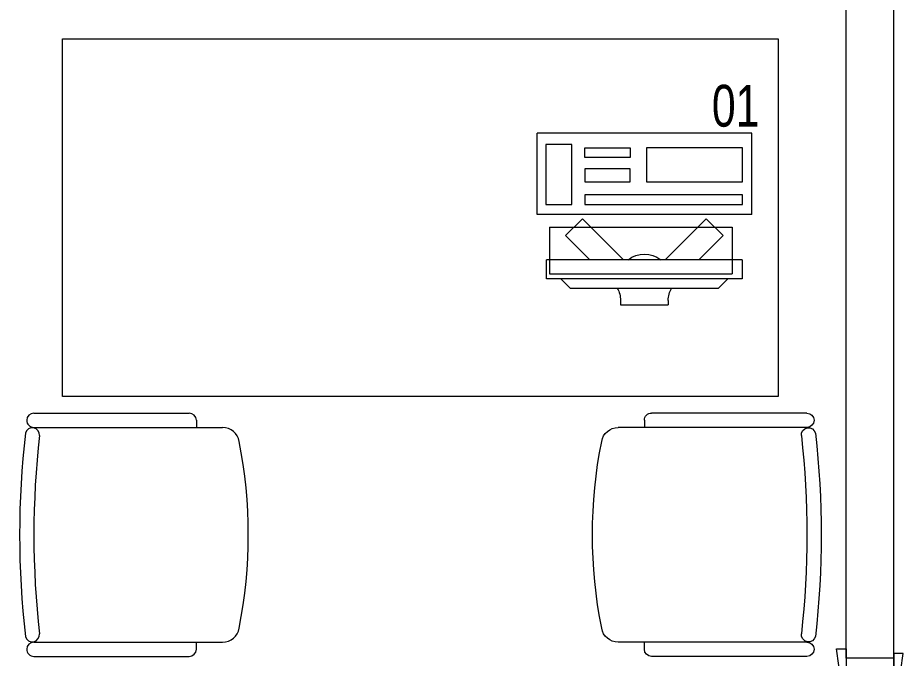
# Model space of a CAD drawing. Header units: millimetres. Extents: x -160614 to 59925, y -157025 to 0.
# Drawn here: x -130396 to -128540, y -109083 to -107740 of the extents above; entities that cross this region are included whole.
import ezdxf

# ---------------------------------------------------------------- set-up
doc = ezdxf.new("R2010")
doc.units = ezdxf.units.MM
doc.header["$LTSCALE"] = 8
for name, color, linetype, lineweight in [('72_EGR_EQP_TAG', 9, 'Continuous', 5), ('LOADING', 9, 'Continuous', 5), ('Walls', 9, 'Continuous', 5), ('Wooden Joinery', 9, 'Continuous', 5)]:
    doc.layers.add(name, color=color, linetype=linetype, lineweight=lineweight)
doc.styles.add('X3G_ENTITY_257CFD', font='swisscl.ttf', dxfattribs={"height": 200})

# ---------------------------------------------------------------- blocks, each defined once
blk = doc.blocks.new('A$C72370EFE')
at = {"layer": 'Wooden Joinery'}
for p, q in [((-0.01, -0.03), (-0.01, -0.07)), ((0, -0.03), (-0.01, -0.03)), ((0.04, -0.03), (0.05, -0.03)), ((0.05, -0.03), (0.05, -0.07)), ((-0.01, -0.04), (-0.02, -0.04)), ((0.05, -0.04), (0.06, -0.04)), ((-0.05, -0.07), (-0.05, -0.16)), ((-0.03, -0.07), (-0.03, -0.16)), ((-0.01, -0.06), (-0.02, -0.06)), ((0, -0.07), (-0.01, -0.07)), ((0.04, -0.07), (0.05, -0.07)), ((0.05, -0.06), (0.06, -0.06)), ((0.07, -0.07), (0.07, -0.16)), ((0.09, -0.07), (0.09, -0.16)), ((-0.01, -0.17), (-0.02, -0.17)), ((-0.01, -0.17), (-0.01, -0.19)), ((0.05, -0.17), (0.06, -0.17)), ((0.05, -0.17), (0.05, -0.19)), ((-0.01, -0.19), (-0.02, -0.19)), ((0.05, -0.19), (0.06, -0.19))]:
    blk.add_line(p, q, dxfattribs=at)
for centre, radius, start, end in [((-0.02, -0.07), 0.03, 90, 180), ((0.06, -0.07), 0.03, 0, 90), ((-0.02, -0.07), 0.01, 90, 180), ((0.06, -0.07), 0.01, 0, 90), ((-0.02, -0.16), 0.03, 180, 270), ((-0.02, -0.16), 0.01, 180, 270), ((0.06, -0.16), 0.01, 270, 0), ((0.06, -0.16), 0.03, 270, 0)]:
    blk.add_arc(centre, radius, start, end, dxfattribs=at)
blk = doc.blocks.new('A$C5DAD61B4')
at = {"layer": 'Wooden Joinery'}
for points in [[(80, 959.1), (80, 969.1), (10, 979.1), (10, 959.1)], [(940, 959.1), (940, 969.1), (1010, 979.1), (1010, 959.1)], [(70, 859.1), (70, 849.1), (0, 839.1), (0, 859.1)], [(120, 859.1), (120, 0), (80, 0), (80, 859.1)], [(950, 859.1), (950, 849.1), (1020, 839.1), (1020, 859.1)]]:
    blk.add_lwpolyline(points, close=True, dxfattribs=at)
for points in [[(45, 859.1), (45, 959.1), (20, 959.1), (20, 859.1), (45, 859.1)], [(45, 859.1), (80, 859.1), (80, 899.1), (90, 899.1), (90, 959.1), (45, 959.1), (45, 859.1)], [(975, 859.1), (940, 859.1), (940, 899.1), (930, 899.1), (930, 959.1), (975, 959.1), (975, 859.1)], [(975, 859.1), (975, 959.1), (1000, 959.1), (1000, 859.1), (975, 859.1)]]:
    blk.add_lwpolyline(points, dxfattribs=at)
blk.add_arc((80, 859.1), 860, 272.666, 0, dxfattribs=at)
at = {"layer": 'Wooden Joinery', "xscale": 999.9999999998854, "yscale": 999.9999999998854, "zscale": 999.9999999998854, "rotation": 180}
blk.add_blockref('A$C72370EFE', (120, 0), dxfattribs=at)
blk = doc.blocks.new('GF21016-P')
at = {"layer": 'LOADING', "extrusion": (-1.24384e-09, -1.20261e-09, -1)}
for p, q in [((0.0128, 0.0179), (0.0128, 0.4136)), ((0.4628, 0.0179), (0.4628, 0.4136)), ((-0.0022, 0.3585), (0.0128, 0.3585)), ((0.4778, 0.3585), (0.4628, 0.3585)), ((-0.0172, 0.0179), (-0.0172, 0.3435)), ((0.4928, 0.0179), (0.4928, 0.3435)), ((0.4778, 0.0029), (0.4778, 0.0029))]:
    blk.add_line(p, q, dxfattribs=at)
for centre, radius, start, end in [((-0.2378, -0.5362), 1.0036, 78.7568, 101.2432), ((-0.0478, 0.4136), 0.035, 0, 80.6557), ((-0.4278, 0.4136), 0.035, 99.3443, 180), ((0.0022, 0.3435), 0.015, 0, 90), ((-0.4778, 0.3435), 0.015, 90, 180), ((-0.0284, 0.0145), 0.015, 284.3864, 95.5209), ((-0.2378, 1.8928), 1.8749, 263.6341, 276.3659), ((-0.4471, 0.0145), 0.015, 84.4791, 255.6136), ((0.0022, 0.0179), 0.015, 270, 0), ((0.0022, 0.0179), 0.015, 180, 270), ((-0.2378, 1.8734), 1.8855, 263.5119, 276.4881), ((-0.4778, 0.0179), 0.015, 270, 0), ((-0.4778, 0.0179), 0.015, 180, 270)]:
    blk.add_arc(centre, radius, start, end, dxfattribs=at)
blk = doc.blocks.new('ITCWLS1-P')
at = {"layer": 'LOADING'}
for p, q in [((-0.17, 0.45), (-0.17, 0)), ((-0.17, 0.45), (0, 0.45)), ((0, 0.45), (0, 0)), ((-0.2651, 0.43, 0), (-0.3051, 0.43, 0)), ((-0.3051, 0.43, 0), (-0.3051, 0.02, 0)), ((-0.2651, 0.43, 0), (-0.2651, 0.02, 0)), ((-0.1496, 0.4305), (-0.1291, 0.4305)), ((-0.1291, 0.4305), (-0.1291, 0.4089)), ((-0.197, 0.4094), (-0.295, 0.4094)), ((-0.295, 0.0264), (-0.295, 0.4094)), ((-0.197, 0.0264), (-0.197, 0.4094)), ((-0.3251, 0.38, 0), (-0.3051, 0.4, 0)), ((-0.3251, 0.38, 0), (-0.3251, 0.07, 0)), ((-0.3503, 0.275), (-0.3596, 0.275)), ((-0.3596, 0.175), (-0.3596, 0.275)), ((-0.3503, 0.175), (-0.3596, 0.175)), ((-0.3251, 0.07, 0), (-0.3051, 0.05, 0)), ((-0.3051, 0.02, 0), (-0.2651, 0.02, 0)), ((-0.197, 0.0264), (-0.295, 0.0264)), ((-0.17, 0), (0, 0))]:
    blk.add_line(p, q, dxfattribs=at)
at = {"layer": 'LOADING', "extrusion": (2.48281e-10, 3.18408e-10, -1)}
for p, q in [((-0.2651, 0.3395), (-0.2144, 0.3902)), ((-0.1791, 0.3548), (-0.2144, 0.3902)), ((-0.2651, 0.2688), (-0.1791, 0.3548))]:
    blk.add_line(p, q, dxfattribs=at)
at = {"layer": 'LOADING', "extrusion": (2.48281e-10, -3.18408e-10, -1)}
for p, q in [((-0.2651, 0.1812), (-0.1791, 0.0952)), ((-0.2651, 0.1105), (-0.2144, 0.0598)), ((-0.1791, 0.0952), (-0.2144, 0.0598))]:
    blk.add_line(p, q, dxfattribs=at)
at = {"layer": 'LOADING'}
for points in [[(-0.1291, 0.4089), (-0.1291, 0.1), (-0.1496, 0.1), (-0.1496, 0.4305)], [(-0.1496, 0.1), (-0.1496, 0.1), (-0.1496, 0.1), (-0.1496, 0.1), (-0.1496, 0.1), (-0.1496, 0.1), (-0.1496, 0.1), (-0.1496, 0.1), (-0.1496, 0.1)], [(-0.1496, 0.1), (-0.1496, 0.1), (-0.1496, 0.1), (-0.1496, 0.1), (-0.1496, 0.1), (-0.1496, 0.1), (-0.1496, 0.1), (-0.1496, 0.1), (-0.1496, 0.1), (-0.1496, 0.1), (-0.1496, 0.1), (-0.1496, 0.1), (-0.1496, 0.1), (-0.1496, 0.1), (-0.1496, 0.1), (-0.1496, 0.1), (-0.1496, 0.1), (-0.1496, 0.1)], [(-0.1496, 0.1), (-0.1496, 0.1), (-0.1496, 0.1), (-0.1496, 0.1), (-0.1496, 0.1), (-0.1496, 0.1), (-0.1496, 0.1), (-0.1496, 0.1), (-0.1496, 0.1), (-0.1496, 0.1)], [(-0.1496, 0.1), (-0.1496, 0.1), (-0.1496, 0.1), (-0.1496, 0.1), (-0.1496, 0.1), (-0.1496, 0.1), (-0.1496, 0.1)], [(-0.1496, 0.1), (-0.1496, 0.1), (-0.1496, 0.1), (-0.1496, 0.1), (-0.1496, 0.1), (-0.1496, 0.1), (-0.1496, 0.1), (-0.1496, 0.1), (-0.1496, 0.1), (-0.1496, 0.1)], [(-0.1496, 0.1), (-0.1496, 0.1), (-0.1496, 0.1), (-0.1496, 0.1), (-0.1496, 0.1), (-0.1496, 0.1), (-0.1496, 0.1), (-0.1496, 0.1), (-0.1496, 0.1), (-0.1496, 0.1), (-0.1496, 0.1), (-0.1496, 0.1), (-0.1496, 0.1), (-0.1496, 0.1), (-0.1496, 0.1)], [(-0.1496, 0.1), (-0.1496, 0.1), (-0.1496, 0.1), (-0.1496, 0.1), (-0.1496, 0.1), (-0.1496, 0.1), (-0.1496, 0.1), (-0.1496, 0.1), (-0.1496, 0.1), (-0.1496, 0.1)], [(-0.1496, 0.1), (-0.1496, 0.1), (-0.1496, 0.1), (-0.1496, 0.1), (-0.1496, 0.1), (-0.1496, 0.1), (-0.1496, 0.1), (-0.1496, 0.1), (-0.1496, 0.1), (-0.1496, 0.1)], [(-0.1496, 0.1), (-0.1496, 0.1), (-0.1496, 0.1), (-0.1496, 0.1), (-0.1496, 0.1), (-0.1496, 0.1), (-0.1496, 0.1), (-0.1496, 0.1), (-0.1496, 0.1), (-0.1496, 0.1), (-0.1496, 0.1), (-0.1496, 0.1), (-0.1496, 0.1), (-0.1496, 0.1), (-0.1496, 0.1), (-0.1496, 0.1), (-0.1496, 0.1), (-0.1496, 0.1), (-0.1496, 0.1), (-0.1496, 0.1), (-0.1496, 0.1), (-0.1496, 0.1), (-0.1496, 0.1), (-0.1496, 0.1), (-0.1496, 0.1), (-0.1496, 0.1), (-0.1496, 0.1), (-0.1496, 0.1), (-0.1496, 0.1), (-0.1496, 0.1), (-0.1496, 0.1), (-0.1496, 0.1), (-0.1496, 0.1), (-0.1496, 0.1), (-0.1496, 0.1), (-0.1496, 0.1), (-0.1496, 0.1), (-0.1496, 0.1), (-0.1496, 0.1), (-0.1496, 0.1), (-0.1496, 0.1), (-0.1496, 0.1), (-0.1496, 0.1), (-0.1496, 0.1), (-0.1496, 0.1), (-0.1496, 0.1), (-0.1496, 0.1), (-0.1496, 0.1), (-0.1496, 0.1), (-0.1496, 0.1), (-0.1496, 0.1), (-0.1496, 0.1), (-0.1496, 0.1), (-0.1496, 0.1)], [(-0.1496, 0.1), (-0.1496, 0.1), (-0.1496, 0.1), (-0.1496, 0.1), (-0.1496, 0.1), (-0.1496, 0.1), (-0.1496, 0.1), (-0.1496, 0.1), (-0.1496, 0.1), (-0.1496, 0.1), (-0.1496, 0.1), (-0.1496, 0.1), (-0.1496, 0.1), (-0.1496, 0.1), (-0.1496, 0.1), (-0.1496, 0.1), (-0.1496, 0.1), (-0.1496, 0.1), (-0.1496, 0.1), (-0.1496, 0.1), (-0.1496, 0.1), (-0.1496, 0.1), (-0.1496, 0.1), (-0.1496, 0.1), (-0.1496, 0.1), (-0.1496, 0.1), (-0.1496, 0.1), (-0.1496, 0.1), (-0.1496, 0.1), (-0.1496, 0.1), (-0.1496, 0.1), (-0.1496, 0.1), (-0.1496, 0.1), (-0.1496, 0.1), (-0.1496, 0.1), (-0.1496, 0.1), (-0.1496, 0.1), (-0.1496, 0.1), (-0.1496, 0.1), (-0.1496, 0.1), (-0.1496, 0.1), (-0.1496, 0.1), (-0.1496, 0.1), (-0.1496, 0.1), (-0.1496, 0.1), (-0.1496, 0.1), (-0.1496, 0.1), (-0.1496, 0.1), (-0.1496, 0.1), (-0.1496, 0.1), (-0.1496, 0.1), (-0.1496, 0.1), (-0.1496, 0.1), (-0.1496, 0.1), (-0.1496, 0.1), (-0.1496, 0.1), (-0.1496, 0.1), (-0.1496, 0.1), (-0.1496, 0.1), (-0.1496, 0.1), (-0.1496, 0.1), (-0.1496, 0.1), (-0.1496, 0.1), (-0.1496, 0.1), (-0.1496, 0.1), (-0.1496, 0.1), (-0.1496, 0.1), (-0.1496, 0.1), (-0.1496, 0.1), (-0.1496, 0.1), (-0.1496, 0.1), (-0.1496, 0.1), (-0.1496, 0.1), (-0.1496, 0.1), (-0.1496, 0.1), (-0.1496, 0.1), (-0.1496, 0.1), (-0.1496, 0.1), (-0.1496, 0.1), (-0.1496, 0.1), (-0.1496, 0.1), (-0.1496, 0.1), (-0.1496, 0.1), (-0.1496, 0.1), (-0.1496, 0.1), (-0.1496, 0.1), (-0.1496, 0.1), (-0.1496, 0.1), (-0.1496, 0.1)], [(-0.1496, 0.1), (-0.1496, 0.1), (-0.1496, 0.1), (-0.1496, 0.1), (-0.1496, 0.1), (-0.1496, 0.1), (-0.1496, 0.1), (-0.1496, 0.1), (-0.1496, 0.1), (-0.1496, 0.1), (-0.1496, 0.1), (-0.1496, 0.1)], [(-0.1496, 0.1), (-0.1496, 0.1), (-0.1496, 0.1), (-0.1496, 0.1), (-0.1496, 0.1), (-0.1496, 0.1), (-0.1496, 0.1)], [(-0.1496, 0.1), (-0.1496, 0.1), (-0.1496, 0.1), (-0.1496, 0.1), (-0.1496, 0.1), (-0.1496, 0.1), (-0.1496, 0.1), (-0.1496, 0.1), (-0.1496, 0.1), (-0.1496, 0.1), (-0.1496, 0.1), (-0.1496, 0.1), (-0.1496, 0.1), (-0.1496, 0.1), (-0.1496, 0.1), (-0.1496, 0.1), (-0.1496, 0.1)], [(-0.1496, 0.1), (-0.1496, 0.1), (-0.1496, 0.1), (-0.1496, 0.1), (-0.1496, 0.1), (-0.1496, 0.1), (-0.1496, 0.1), (-0.1496, 0.1), (-0.1496, 0.1), (-0.1496, 0.1), (-0.1496, 0.1), (-0.1496, 0.1), (-0.1496, 0.1), (-0.1496, 0.1), (-0.1496, 0.1), (-0.1496, 0.1), (-0.1496, 0.1), (-0.1496, 0.1), (-0.1496, 0.1), (-0.1496, 0.1), (-0.1496, 0.1), (-0.1496, 0.1), (-0.1496, 0.1), (-0.1496, 0.1), (-0.1496, 0.1), (-0.1496, 0.1), (-0.1496, 0.1), (-0.1496, 0.1), (-0.1496, 0.1), (-0.1496, 0.1), (-0.1496, 0.1), (-0.1496, 0.1), (-0.1496, 0.1), (-0.1496, 0.1), (-0.1496, 0.1), (-0.1496, 0.1), (-0.1496, 0.1), (-0.1496, 0.1), (-0.1496, 0.1), (-0.1496, 0.1), (-0.1496, 0.1), (-0.1496, 0.1), (-0.1496, 0.1), (-0.1496, 0.1), (-0.1496, 0.1), (-0.1496, 0.1), (-0.1496, 0.1), (-0.1496, 0.1), (-0.1496, 0.1), (-0.1496, 0.1), (-0.1496, 0.1), (-0.1496, 0.1), (-0.1496, 0.1), (-0.1496, 0.1), (-0.1496, 0.1), (-0.1496, 0.1), (-0.1496, 0.1), (-0.1496, 0.1), (-0.1496, 0.1), (-0.1496, 0.1), (-0.1496, 0.1), (-0.1496, 0.1), (-0.1496, 0.1), (-0.1496, 0.1), (-0.1496, 0.1), (-0.1496, 0.1), (-0.1496, 0.1), (-0.1496, 0.1), (-0.1496, 0.1), (-0.1496, 0.1), (-0.1496, 0.1), (-0.1496, 0.1), (-0.1496, 0.1), (-0.1496, 0.1), (-0.1496, 0.1), (-0.1496, 0.1), (-0.1496, 0.1), (-0.1496, 0.1), (-0.1496, 0.1), (-0.1496, 0.1), (-0.1496, 0.1), (-0.1496, 0.1), (-0.1496, 0.1), (-0.1496, 0.1), (-0.1496, 0.1), (-0.1496, 0.1), (-0.1496, 0.1), (-0.1496, 0.1), (-0.1496, 0.1), (-0.1496, 0.1), (-0.1496, 0.1), (-0.1496, 0.1), (-0.1496, 0.1), (-0.1496, 0.1), (-0.1496, 0.1), (-0.1496, 0.1), (-0.1496, 0.1), (-0.1496, 0.1), (-0.1496, 0.1), (-0.1496, 0.1), (-0.1496, 0.1), (-0.1496, 0.1), (-0.1496, 0.1), (-0.1496, 0.1), (-0.1496, 0.1), (-0.1496, 0.1), (-0.1496, 0.1), (-0.1496, 0.1), (-0.1496, 0.1), (-0.1496, 0.1), (-0.1496, 0.1)], [(-0.1496, 0.1), (-0.1496, 0.1), (-0.1496, 0.1), (-0.1496, 0.1), (-0.1496, 0.1), (-0.1496, 0.1), (-0.1496, 0.1), (-0.1496, 0.1)]]:
    blk.add_lwpolyline(points, dxfattribs=at)
for points in [[(-0.1019, 0.4305), (-0.0304, 0.4305), (-0.0304, 0.2294), (-0.1019, 0.2294)], [(-0.1019, 0.1954), (-0.0747, 0.1954), (-0.0747, 0.1), (-0.1019, 0.1)], [(-0.0304, 0.1954), (-0.0508, 0.1954), (-0.0508, 0.1), (-0.0304, 0.1)], [(-0.1496, 0.1), (-0.1496, 0.1), (-0.1496, 0.1), (-0.1496, 0.1), (-0.1496, 0.1), (-0.1496, 0.1), (-0.1496, 0.1), (-0.1496, 0.1), (-0.1496, 0.1), (-0.1496, 0.1), (-0.1496, 0.1), (-0.1496, 0.1), (-0.1496, 0.1), (-0.1496, 0.1), (-0.1496, 0.1), (-0.1496, 0.1), (-0.1496, 0.1), (-0.1496, 0.1), (-0.1496, 0.1), (-0.1496, 0.1), (-0.1496, 0.1), (-0.1496, 0.1), (-0.1496, 0.1), (-0.1496, 0.1), (-0.1496, 0.1), (-0.1496, 0.1), (-0.1496, 0.1), (-0.1496, 0.1), (-0.1496, 0.1), (-0.1496, 0.1), (-0.1496, 0.1), (-0.1496, 0.1), (-0.1496, 0.1), (-0.1496, 0.1), (-0.1496, 0.1), (-0.1496, 0.1), (-0.1496, 0.1), (-0.1496, 0.1), (-0.1496, 0.1), (-0.1496, 0.1), (-0.1496, 0.1), (-0.1496, 0.1), (-0.1496, 0.1), (-0.1496, 0.1), (-0.1496, 0.1), (-0.1496, 0.1), (-0.1496, 0.1), (-0.1496, 0.1), (-0.1496, 0.1), (-0.1496, 0.1), (-0.1496, 0.1), (-0.1496, 0.1), (-0.1496, 0.1), (-0.1496, 0.1), (-0.1496, 0.1), (-0.1496, 0.1), (-0.1496, 0.1), (-0.1496, 0.1), (-0.1496, 0.1), (-0.1496, 0.1), (-0.1496, 0.1), (-0.1496, 0.1), (-0.1496, 0.1), (-0.1496, 0.1), (-0.1496, 0.1), (-0.1496, 0.1), (-0.1496, 0.1), (-0.1496, 0.1), (-0.1496, 0.1), (-0.1496, 0.1), (-0.1496, 0.1), (-0.1496, 0.1), (-0.1496, 0.1), (-0.1496, 0.1), (-0.1496, 0.1), (-0.1496, 0.1), (-0.1496, 0.1), (-0.1496, 0.1), (-0.1496, 0.1), (-0.1496, 0.1), (-0.1496, 0.1), (-0.1496, 0.1), (-0.1496, 0.1), (-0.1496, 0.1), (-0.1496, 0.1), (-0.1496, 0.1), (-0.1496, 0.1), (-0.1496, 0.1), (-0.1496, 0.1), (-0.1496, 0.1), (-0.1496, 0.1), (-0.1496, 0.1), (-0.1496, 0.1), (-0.1496, 0.1), (-0.1496, 0.1), (-0.1496, 0.1), (-0.1496, 0.1), (-0.1496, 0.1), (-0.1496, 0.1), (-0.1496, 0.1), (-0.1496, 0.1), (-0.1496, 0.1), (-0.1496, 0.1), (-0.1496, 0.1), (-0.1496, 0.1), (-0.1496, 0.1), (-0.1496, 0.1), (-0.1496, 0.1), (-0.1496, 0.1), (-0.1496, 0.1), (-0.1496, 0.1), (-0.1496, 0.1), (-0.1496, 0.1), (-0.1496, 0.1), (-0.1496, 0.1), (-0.1496, 0.1), (-0.1496, 0.1), (-0.1496, 0.1), (-0.1496, 0.1), (-0.1496, 0.1), (-0.1496, 0.1), (-0.1496, 0.1), (-0.1496, 0.1), (-0.1496, 0.1), (-0.1496, 0.1), (-0.1496, 0.1), (-0.1496, 0.1), (-0.1496, 0.1), (-0.1496, 0.1), (-0.1496, 0.1), (-0.1496, 0.1), (-0.1496, 0.1), (-0.1496, 0.1), (-0.1496, 0.1), (-0.1496, 0.1), (-0.1496, 0.1), (-0.1496, 0.1), (-0.1496, 0.1), (-0.1496, 0.1), (-0.1496, 0.1), (-0.1496, 0.1), (-0.1496, 0.1), (-0.1496, 0.1), (-0.1496, 0.1), (-0.1496, 0.1), (-0.1496, 0.1), (-0.1496, 0.1), (-0.1496, 0.1), (-0.1496, 0.1), (-0.1496, 0.1), (-0.1496, 0.1), (-0.1496, 0.1), (-0.1496, 0.1), (-0.1496, 0.1), (-0.1496, 0.1), (-0.1496, 0.1), (-0.1496, 0.1), (-0.1496, 0.1), (-0.1496, 0.1), (-0.1496, 0.1), (-0.1496, 0.1), (-0.1496, 0.1), (-0.1496, 0.1), (-0.1496, 0.1), (-0.1496, 0.1), (-0.1496, 0.1), (-0.1496, 0.1), (-0.1496, 0.1), (-0.1496, 0.1), (-0.1496, 0.1), (-0.1496, 0.1), (-0.1496, 0.1), (-0.1496, 0.1), (-0.1496, 0.1), (-0.1496, 0.1), (-0.1496, 0.1), (-0.1496, 0.1), (-0.1496, 0.1), (-0.1496, 0.1), (-0.1496, 0.1), (-0.1496, 0.1), (-0.1496, 0.1), (-0.1496, 0.1), (-0.1496, 0.1), (-0.1496, 0.1), (-0.1496, 0.1), (-0.1496, 0.1), (-0.1496, 0.1), (-0.1496, 0.1), (-0.1496, 0.1), (-0.1496, 0.1), (-0.1496, 0.1), (-0.1496, 0.1), (-0.1496, 0.1), (-0.1496, 0.1), (-0.1496, 0.1), (-0.1496, 0.1), (-0.1496, 0.1), (-0.1496, 0.1), (-0.1496, 0.1), (-0.1496, 0.1), (-0.1496, 0.1), (-0.1496, 0.1), (-0.1496, 0.1), (-0.1496, 0.1), (-0.1496, 0.1), (-0.1496, 0.1), (-0.1496, 0.1), (-0.1496, 0.1), (-0.1496, 0.1), (-0.1496, 0.1), (-0.1496, 0.1), (-0.1496, 0.1), (-0.1496, 0.1), (-0.1496, 0.1), (-0.1496, 0.1), (-0.1496, 0.1), (-0.1496, 0.1), (-0.1496, 0.1), (-0.1496, 0.1), (-0.1496, 0.1), (-0.1496, 0.1), (-0.1496, 0.1), (-0.1496, 0.1), (-0.1496, 0.1), (-0.1496, 0.1), (-0.1496, 0.1), (-0.1496, 0.1), (-0.1496, 0.1), (-0.1496, 0.1), (-0.1496, 0.1), (-0.1496, 0.1), (-0.1496, 0.1), (-0.1496, 0.1), (-0.1496, 0.1), (-0.1496, 0.1), (-0.1496, 0.1), (-0.1496, 0.1), (-0.1496, 0.1), (-0.1496, 0.1), (-0.1496, 0.1), (-0.1496, 0.1), (-0.1496, 0.1), (-0.1496, 0.1), (-0.1496, 0.1), (-0.1496, 0.1), (-0.1496, 0.1), (-0.1496, 0.1), (-0.1496, 0.1), (-0.1496, 0.1), (-0.1496, 0.1), (-0.1496, 0.1), (-0.1496, 0.1), (-0.1496, 0.1), (-0.1496, 0.1), (-0.1496, 0.1), (-0.1496, 0.1), (-0.1496, 0.1), (-0.1496, 0.1), (-0.1496, 0.1), (-0.1496, 0.1), (-0.1496, 0.1), (-0.1496, 0.1), (-0.1496, 0.1), (-0.1496, 0.1), (-0.1496, 0.1), (-0.1496, 0.1), (-0.1496, 0.1), (-0.1496, 0.1), (-0.1496, 0.1), (-0.1496, 0.1), (-0.1496, 0.1), (-0.1496, 0.1), (-0.1496, 0.1), (-0.1496, 0.1), (-0.1496, 0.1), (-0.1496, 0.1)], [(-0.1496, 0.1), (-0.1496, 0.1), (-0.1496, 0.1), (-0.1496, 0.1), (-0.1496, 0.1), (-0.1496, 0.1), (-0.1496, 0.1), (-0.1496, 0.1), (-0.1496, 0.1), (-0.1496, 0.1), (-0.1496, 0.1), (-0.1496, 0.1), (-0.1496, 0.1), (-0.1496, 0.1), (-0.1496, 0.1), (-0.1496, 0.1), (-0.1496, 0.1), (-0.1496, 0.1), (-0.1496, 0.1), (-0.1496, 0.1), (-0.1496, 0.1), (-0.1496, 0.1), (-0.1496, 0.1), (-0.1496, 0.1), (-0.1496, 0.1), (-0.1496, 0.1), (-0.1496, 0.1), (-0.1496, 0.1), (-0.1496, 0.1), (-0.1496, 0.1), (-0.1496, 0.1), (-0.1496, 0.1), (-0.1496, 0.1), (-0.1496, 0.1), (-0.1496, 0.1), (-0.1496, 0.1), (-0.1496, 0.1), (-0.1496, 0.1), (-0.1496, 0.1), (-0.1496, 0.1), (-0.1496, 0.1), (-0.1496, 0.1), (-0.1496, 0.1), (-0.1496, 0.1), (-0.1496, 0.1), (-0.1496, 0.1), (-0.1496, 0.1), (-0.1496, 0.1), (-0.1496, 0.1), (-0.1496, 0.1), (-0.1496, 0.1), (-0.1496, 0.1), (-0.1496, 0.1), (-0.1496, 0.1), (-0.1496, 0.1), (-0.1496, 0.1), (-0.1496, 0.1), (-0.1496, 0.1), (-0.1496, 0.1), (-0.1496, 0.1), (-0.1496, 0.1), (-0.1496, 0.1), (-0.1496, 0.1), (-0.1496, 0.1), (-0.1496, 0.1), (-0.1496, 0.1), (-0.1496, 0.1), (-0.1496, 0.1), (-0.1496, 0.1), (-0.1496, 0.1), (-0.1496, 0.1), (-0.1496, 0.1), (-0.1496, 0.1), (-0.1496, 0.1), (-0.1496, 0.1), (-0.1496, 0.1), (-0.1496, 0.1), (-0.1496, 0.1), (-0.1496, 0.1), (-0.1496, 0.1), (-0.1496, 0.1), (-0.1496, 0.1), (-0.1496, 0.1), (-0.1496, 0.1), (-0.1496, 0.1), (-0.1496, 0.1), (-0.1496, 0.1), (-0.1496, 0.1), (-0.1496, 0.1), (-0.1496, 0.1), (-0.1496, 0.1), (-0.1496, 0.1), (-0.1496, 0.1), (-0.1496, 0.1), (-0.1496, 0.1), (-0.1496, 0.1), (-0.1496, 0.1), (-0.1496, 0.1), (-0.1496, 0.1), (-0.1496, 0.1), (-0.1496, 0.1), (-0.1496, 0.1), (-0.1496, 0.1), (-0.1496, 0.1), (-0.1496, 0.1), (-0.1496, 0.1), (-0.1496, 0.1), (-0.1496, 0.1), (-0.1496, 0.1), (-0.1496, 0.1), (-0.1496, 0.1), (-0.1496, 0.1), (-0.1496, 0.1), (-0.1496, 0.1), (-0.1496, 0.1), (-0.1496, 0.1), (-0.1496, 0.1), (-0.1496, 0.1), (-0.1496, 0.1), (-0.1496, 0.1), (-0.1496, 0.1), (-0.1496, 0.1), (-0.1496, 0.1), (-0.1496, 0.1), (-0.1496, 0.1), (-0.1496, 0.1), (-0.1496, 0.1), (-0.1496, 0.1), (-0.1496, 0.1), (-0.1496, 0.1), (-0.1496, 0.1), (-0.1496, 0.1), (-0.1496, 0.1), (-0.1496, 0.1), (-0.1496, 0.1), (-0.1496, 0.1), (-0.1496, 0.1), (-0.1496, 0.1), (-0.1496, 0.1), (-0.1496, 0.1), (-0.1496, 0.1), (-0.1496, 0.1), (-0.1496, 0.1), (-0.1496, 0.1), (-0.1496, 0.1), (-0.1496, 0.1), (-0.1496, 0.1), (-0.1496, 0.1), (-0.1496, 0.1), (-0.1496, 0.1), (-0.1496, 0.1), (-0.1496, 0.1), (-0.1496, 0.1), (-0.1496, 0.1), (-0.1496, 0.1), (-0.1496, 0.1), (-0.1496, 0.1), (-0.1496, 0.1), (-0.1496, 0.1), (-0.1496, 0.1), (-0.1496, 0.1), (-0.1496, 0.1), (-0.1496, 0.1), (-0.1496, 0.1), (-0.1496, 0.1), (-0.1496, 0.1), (-0.1496, 0.1), (-0.1496, 0.1), (-0.1496, 0.1), (-0.1496, 0.1), (-0.1496, 0.1), (-0.1496, 0.1), (-0.1496, 0.1), (-0.1496, 0.1), (-0.1496, 0.1), (-0.1496, 0.1), (-0.1496, 0.1), (-0.1496, 0.1), (-0.1496, 0.1), (-0.1496, 0.1), (-0.1496, 0.1), (-0.1496, 0.1), (-0.1496, 0.1), (-0.1496, 0.1), (-0.1496, 0.1), (-0.1496, 0.1), (-0.1496, 0.1), (-0.1496, 0.1), (-0.1496, 0.1), (-0.1496, 0.1), (-0.1496, 0.1), (-0.1496, 0.1), (-0.1496, 0.1), (-0.1496, 0.1), (-0.1496, 0.1), (-0.1496, 0.1), (-0.1496, 0.1), (-0.1496, 0.1), (-0.1496, 0.1), (-0.1496, 0.1), (-0.1496, 0.1), (-0.1496, 0.1), (-0.1496, 0.1), (-0.1496, 0.1), (-0.1496, 0.1), (-0.1496, 0.1), (-0.1496, 0.1), (-0.1496, 0.1), (-0.1496, 0.1), (-0.1496, 0.1), (-0.1496, 0.1), (-0.1496, 0.1), (-0.1496, 0.1), (-0.1496, 0.1)], [(-0.1496, 0.1), (-0.1496, 0.1), (-0.1496, 0.1), (-0.1496, 0.1), (-0.1496, 0.1), (-0.1496, 0.1), (-0.1496, 0.1), (-0.1496, 0.1), (-0.1496, 0.1), (-0.1496, 0.1), (-0.1496, 0.1), (-0.1496, 0.1), (-0.1496, 0.1), (-0.1496, 0.1), (-0.1496, 0.1), (-0.1496, 0.1), (-0.1496, 0.1), (-0.1496, 0.1), (-0.1496, 0.1), (-0.1496, 0.1), (-0.1496, 0.1), (-0.1496, 0.1), (-0.1496, 0.1), (-0.1496, 0.1), (-0.1496, 0.1), (-0.1496, 0.1), (-0.1496, 0.1), (-0.1496, 0.1), (-0.1496, 0.1), (-0.1496, 0.1), (-0.1496, 0.1), (-0.1496, 0.1), (-0.1496, 0.1), (-0.1496, 0.1), (-0.1496, 0.1), (-0.1496, 0.1), (-0.1496, 0.1), (-0.1496, 0.1), (-0.1496, 0.1), (-0.1496, 0.1), (-0.1496, 0.1), (-0.1496, 0.1), (-0.1496, 0.1), (-0.1496, 0.1), (-0.1496, 0.1), (-0.1496, 0.1), (-0.1496, 0.1), (-0.1496, 0.1), (-0.1496, 0.1), (-0.1496, 0.1), (-0.1496, 0.1), (-0.1496, 0.1), (-0.1496, 0.1), (-0.1496, 0.1), (-0.1496, 0.1), (-0.1496, 0.1), (-0.1496, 0.1), (-0.1496, 0.1), (-0.1496, 0.1), (-0.1496, 0.1), (-0.1496, 0.1), (-0.1496, 0.1), (-0.1496, 0.1), (-0.1496, 0.1), (-0.1496, 0.1), (-0.1496, 0.1), (-0.1496, 0.1), (-0.1496, 0.1), (-0.1496, 0.1), (-0.1496, 0.1), (-0.1496, 0.1), (-0.1496, 0.1), (-0.1496, 0.1), (-0.1496, 0.1), (-0.1496, 0.1), (-0.1496, 0.1), (-0.1496, 0.1), (-0.1496, 0.1), (-0.1496, 0.1), (-0.1496, 0.1), (-0.1496, 0.1), (-0.1496, 0.1), (-0.1496, 0.1), (-0.1496, 0.1), (-0.1496, 0.1), (-0.1496, 0.1), (-0.1496, 0.1), (-0.1496, 0.1), (-0.1496, 0.1), (-0.1496, 0.1), (-0.1496, 0.1), (-0.1496, 0.1), (-0.1496, 0.1), (-0.1496, 0.1), (-0.1496, 0.1), (-0.1496, 0.1), (-0.1496, 0.1), (-0.1496, 0.1), (-0.1496, 0.1), (-0.1496, 0.1), (-0.1496, 0.1), (-0.1496, 0.1), (-0.1496, 0.1), (-0.1496, 0.1), (-0.1496, 0.1), (-0.1496, 0.1), (-0.1496, 0.1), (-0.1496, 0.1), (-0.1496, 0.1), (-0.1496, 0.1), (-0.1496, 0.1), (-0.1496, 0.1), (-0.1496, 0.1), (-0.1496, 0.1), (-0.1496, 0.1), (-0.1496, 0.1), (-0.1496, 0.1), (-0.1496, 0.1), (-0.1496, 0.1), (-0.1496, 0.1), (-0.1496, 0.1), (-0.1496, 0.1), (-0.1496, 0.1), (-0.1496, 0.1), (-0.1496, 0.1), (-0.1496, 0.1), (-0.1496, 0.1), (-0.1496, 0.1), (-0.1496, 0.1), (-0.1496, 0.1), (-0.1496, 0.1), (-0.1496, 0.1), (-0.1496, 0.1), (-0.1496, 0.1), (-0.1496, 0.1), (-0.1496, 0.1), (-0.1496, 0.1), (-0.1496, 0.1), (-0.1496, 0.1), (-0.1496, 0.1), (-0.1496, 0.1), (-0.1496, 0.1), (-0.1496, 0.1), (-0.1496, 0.1), (-0.1496, 0.1), (-0.1496, 0.1), (-0.1496, 0.1), (-0.1496, 0.1), (-0.1496, 0.1), (-0.1496, 0.1), (-0.1496, 0.1), (-0.1496, 0.1), (-0.1496, 0.1), (-0.1496, 0.1), (-0.1496, 0.1), (-0.1496, 0.1), (-0.1496, 0.1), (-0.1496, 0.1), (-0.1496, 0.1), (-0.1496, 0.1), (-0.1496, 0.1), (-0.1496, 0.1), (-0.1496, 0.1), (-0.1496, 0.1), (-0.1496, 0.1), (-0.1496, 0.1), (-0.1496, 0.1), (-0.1496, 0.1), (-0.1496, 0.1), (-0.1496, 0.1), (-0.1496, 0.1), (-0.1496, 0.1), (-0.1496, 0.1), (-0.1496, 0.1), (-0.1496, 0.1), (-0.1496, 0.1), (-0.1496, 0.1), (-0.1496, 0.1), (-0.1496, 0.1), (-0.1496, 0.1), (-0.1496, 0.1), (-0.1496, 0.1), (-0.1496, 0.1), (-0.1496, 0.1), (-0.1496, 0.1), (-0.1496, 0.1), (-0.1496, 0.1), (-0.1496, 0.1), (-0.1496, 0.1), (-0.1496, 0.1), (-0.1496, 0.1), (-0.1496, 0.1), (-0.1496, 0.1), (-0.1496, 0.1), (-0.1496, 0.1), (-0.1496, 0.1), (-0.1496, 0.1), (-0.1496, 0.1), (-0.1496, 0.1), (-0.1496, 0.1), (-0.1496, 0.1), (-0.1496, 0.1), (-0.1496, 0.1), (-0.1496, 0.1), (-0.1496, 0.1), (-0.1496, 0.1), (-0.1496, 0.1), (-0.1496, 0.1), (-0.1496, 0.1), (-0.1496, 0.1), (-0.1496, 0.1), (-0.1496, 0.1), (-0.1496, 0.1), (-0.1496, 0.1), (-0.1496, 0.1), (-0.1496, 0.1), (-0.1496, 0.1), (-0.1496, 0.1), (-0.1496, 0.1)], [(-0.1496, 0.0727), (-0.0236, 0.0727), (-0.0236, 0.0182), (-0.1496, 0.0182)]]:
    blk.add_lwpolyline(points, close=True, dxfattribs=at)
for centre, radius, start, end in [((-0.3503, 0.325), 0.05, 270, 300.3093), ((-0.3089, 0.225), 0.0556, 321.9431, 38.0569), ((-0.3503, 0.125), 0.05, 59.6907, 90)]:
    blk.add_arc(centre, radius, start, end, dxfattribs=at)
blk = doc.blocks.new('GF1')
at = {"layer": 'LOADING', "color": 9, "elevation": 0}
blk.add_lwpolyline([(-128802, -107783.9), (-128802, -108533.9), (-130302, -108533.9), (-130302, -107783.9)], close=True, dxfattribs=at)
at = {"layer": 'Walls', "color": 9}
for p, q in [((-128559.6, -109082.6), (-128559.6, -107062.6)), ((-128659.6, -109082.6), (-128659.6, -107162.6))]:
    blk.add_line(p, q, dxfattribs=at)
at = {"layer": 'LOADING', "color": 9, "extrusion": (1.93989e-16, 8.01373e-06, 1), "xscale": -1000.000000000009, "yscale": 1000.000000000009, "zscale": 1000.000000000009, "rotation": 270.0000000000001}
blk.add_blockref('ITCWLS1-P', (-129307.4, -107982.1, -0.9), dxfattribs=at)
at = {"layer": 'LOADING', "color": 9, "extrusion": (2.24019e-05, 2.67576e-11, 1), "xscale": -1000.000000000005, "yscale": 1000.000000000005, "zscale": -1000.000000000005, "rotation": 270.0000251123527}
blk.add_blockref('GF21016-P', (-130380.2, -109061.5, -2.9), dxfattribs=at)
at = {"layer": 'LOADING', "color": 9, "extrusion": (-2.24019e-05, 2.67576e-11, 1), "xscale": 1000.000000000005, "yscale": 1000.000000000005, "zscale": -1000.000000000002, "rotation": 89.9999748876473}
blk.add_blockref('GF21016-P', (-128723.8, -109061.5, 2.9), dxfattribs=at)
at = {"layer": 'Wooden Joinery', "color": 9, "xscale": -1, "rotation": 270}
blk.add_blockref('A$C5DAD61B4', (-129518.6, -110082.6), dxfattribs=at)
at = {"layer": '72_EGR_EQP_TAG', "color": 9, "insert": (-128891, -107880.7, 0), "char_height": 87.47, "attachment_point": 2, "style": 'X3G_ENTITY_257CFD'}
blk.add_mtext('01', dxfattribs=at)

msp = doc.modelspace()

# ---------------------------------------------------------------- block references
at = {"layer": '72_EGR_EQP_TAG'}
msp.add_blockref('GF1', (0, 0), dxfattribs=at)

doc.saveas('drawing.dxf')
